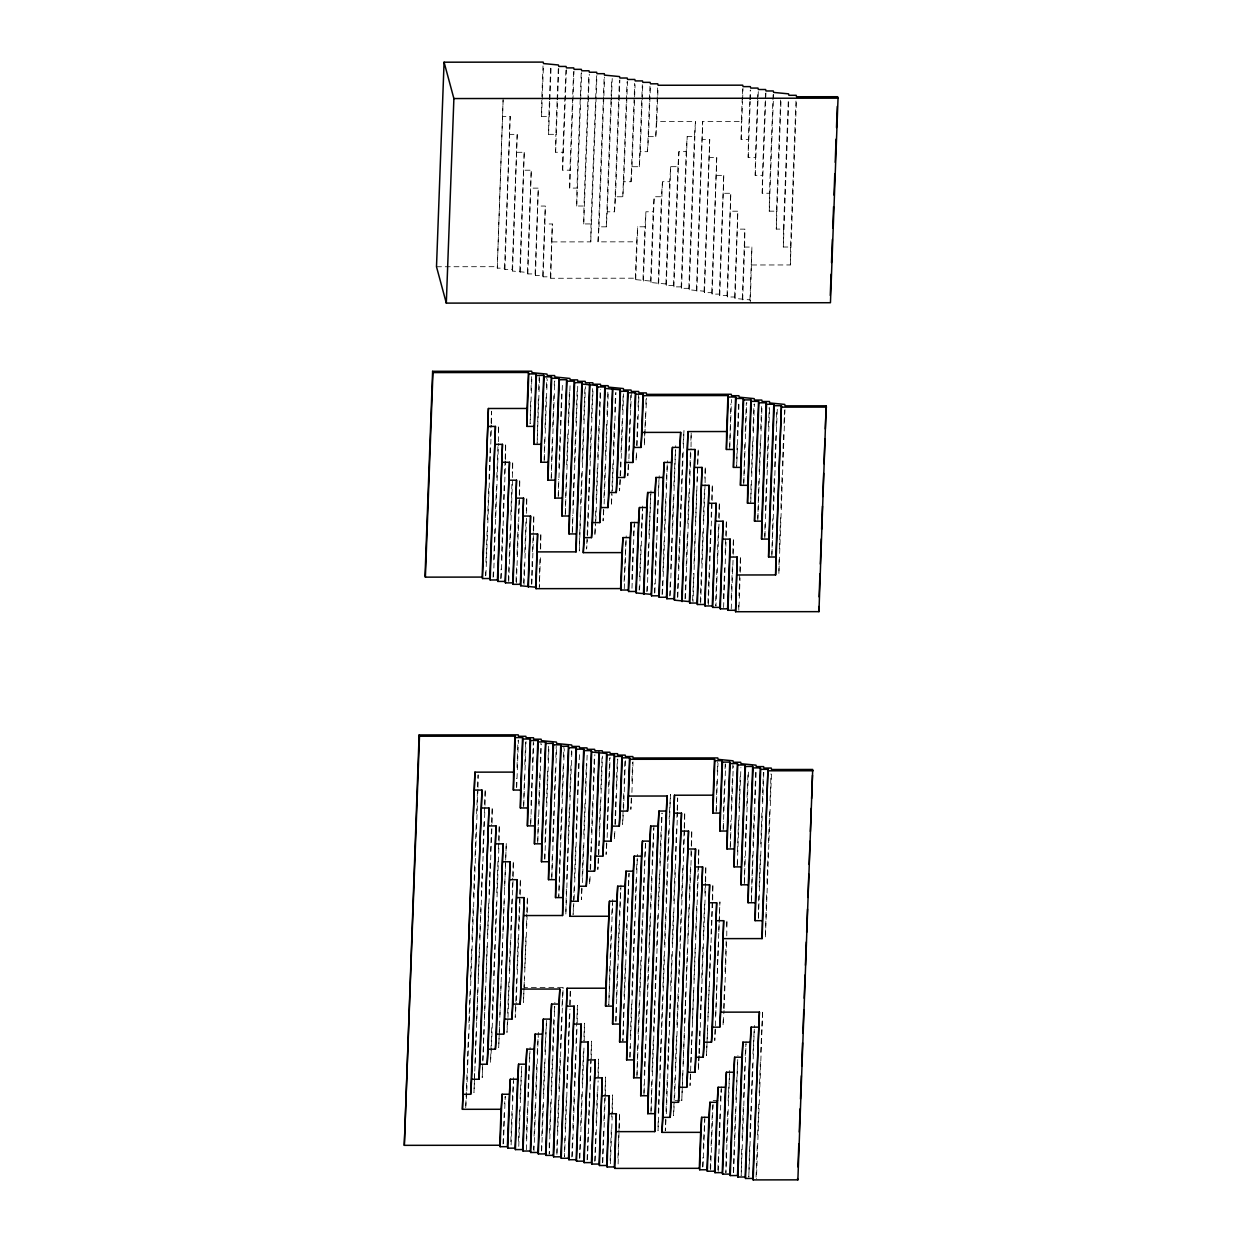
<?xml version="1.0" encoding="UTF-8"?>
<svg xmlns="http://www.w3.org/2000/svg" width="1242" height="1242" viewBox="0 0 1242 1242"><rect width="100%" height="100%" fill="white"/><g stroke="black" fill="none" stroke-linecap="round" stroke-linejoin="round"><path stroke-width="0.75" stroke-dasharray="5 3.75" d="M477.984 787.397L478.139 774.837M485.017 805.313L485.218 789.182L484.349 812.377M491.475 423.739L491.63 411.195M492.049 823.244L492.236 807.098L491.677 822.561M498.508 441.671L498.694 425.525L498.337 435.135M742.685 299.896L744.657 247.065L751.907 247.049L750.339 301.356L749.935 299.896L735.047 298.453L734.659 296.993L727.408 297.009L727.02 295.549L719.77 295.565L719.382 294.106L712.132 294.121L711.744 292.662L704.493 292.662L704.09 291.218L689.201 289.774L688.813 288.315L681.563 288.33L681.175 286.871L673.925 286.886L673.537 285.427L666.286 285.427L665.898 283.983L651.01 282.539L650.606 281.08L635.718 279.636L635.33 278.192L550.765 278.27L550.377 276.826L543.127 276.826L542.738 275.367L535.488 275.382L535.1 273.923L527.85 273.939L527.462 272.479L512.573 271.035L512.17 269.592L504.935 269.592L504.531 268.132L497.281 268.148L503.119 100.291M499.082 841.176L499.268 825.03L498.337 850.133M505.525 459.587L505.727 443.456L505.152 458.903M504.935 269.592L510.167 116.422L502.917 116.438M512.558 477.518L512.76 461.387L512.325 472.876M512.573 271.035L517.2 134.353L509.95 134.353M513.132 877.023L513.334 860.877L512.76 876.309M519.591 495.449L519.793 479.303L519.218 494.751M520.212 272.495L524.217 152.285L516.967 152.285M516.641 787.35L516.75 778.392M520.165 894.939L520.367 878.808L518.504 928.861M526.624 513.365L526.81 497.235L526.329 510.571M527.85 273.939L531.25 170.201L524 170.216M523.658 807.067L524.435 774.045M527.198 912.87L527.384 896.724L526.825 912.094M533.656 531.297L533.843 515.151L533.268 530.567M535.488 275.382L538.283 188.132L531.033 188.132M530.676 824.998L530.784 816.025M549.383 101.285L548.824 116.391L541.574 116.391L541.776 100.26M540.674 549.212L540.875 533.082L540.239 550.066M543.127 276.826L545.316 206.048L538.065 206.063M537.708 842.93L538.283 815.451M544.167 461.341L544.524 439.559M557.068 101.58L555.842 134.322L548.607 134.322L548.824 116.391M550.765 278.27L552.333 223.979L545.098 223.979M544.834 853.673L544.741 860.846L548.995 745.93M551.2 479.272L552.271 438.457M565.917 70.251L562.874 152.238L555.624 152.254L555.842 134.322M551.774 878.777L552.271 853.176M558.232 497.204L558.45 479.272M573.556 71.741L569.907 170.17L562.657 170.17L562.874 152.238M565.25 515.12L566.321 474.211M581.194 73.169L576.94 188.085L569.69 188.101L569.907 170.17M572.283 533.051L572.5 515.12M587.839 101.689L583.973 206.017L576.723 206.017L576.94 188.085M570.156 1005.275L570.342 990.93M596.486 76.073L590.99 223.933L583.74 223.948L583.973 206.017M577.188 1023.206L577.406 1005.275L576.831 1020.629M552.116 241.911L590.773 241.864L590.99 223.933M584.221 1041.122L584.439 1023.191L583.787 1040.579M591.254 1059.053L591.471 1041.122L590.897 1056.445M598.271 1076.969L598.489 1059.038L597.852 1076.41M605.304 1094.901L605.522 1076.969L604.963 1092.215M612.337 1112.832L612.554 1094.901L611.701 1118.002M615.861 1021.374L616.048 1007.029M629.927 1057.221L630.051 1046.463M636.929 1076.938L637.658 1045.5M643.961 1094.854L644.101 1084.095M650.994 1112.785L651.708 1081.332M658.136 1121.743L658.027 1130.717L670.494 794.337L669.127 819.021M677.542 810.467L677.697 797.907M684.575 828.398L684.777 812.252L683.131 856.701M691.033 446.825L691.204 432.48L690.878 440.351M691.608 846.314L691.81 830.184L691.235 845.631M696.855 291.218L702.693 121.576L741.35 121.545L742.561 89.005M698.641 864.246L698.827 848.1L697.041 896.382M705.099 482.672L705.285 466.526L704.866 478.123M704.493 292.662L709.725 139.508L702.475 139.508M705.658 882.162L705.86 866.031L705.285 881.463M712.116 500.588L712.318 484.458L711.045 518.939M712.132 294.121L716.758 157.424L709.508 157.439M712.691 900.093L712.892 883.947L712.613 891.663M719.149 518.519L719.351 502.373L718.776 517.821M719.77 295.565L723.775 175.355L716.541 175.355M716.184 812.221L716.898 780.892M726.182 536.435L726.384 520.305L725.033 556.525M727.408 297.009L730.808 193.271L723.558 193.286M723.217 830.153L723.325 821.179M729.675 448.579L730.886 403.852M726.756 935.94L726.943 919.81L726.601 929.404M733.215 554.367L733.401 538.236L732.842 553.637M735.047 298.453L737.841 211.202L730.591 211.202M730.234 848.069L730.824 820.512M749.78 101.72L748.383 139.461L741.132 139.477L741.35 121.545M740.232 572.298L740.434 556.152L738.959 595.787M744.657 247.065L744.874 229.133L737.624 229.133M737.267 866L737.36 858.827M737.453 851.655L738.617 817.562M743.725 484.427L744.796 443.378M757.48 101.549L755.415 157.392L748.165 157.392L748.383 139.461M744.3 883.916L744.874 856.343M750.975 484.411L750.758 502.342L754.406 403.929M765.476 93.321L762.433 175.308L755.198 175.324L755.415 157.392M751.332 901.847L752.621 855.179M757.791 520.274L758.784 481.12M773.114 94.827L769.466 193.24L762.215 193.24L762.433 175.308M764.808 538.19L765.01 522.059M780.613 100.074L776.498 211.171L769.248 211.171L769.466 193.24M771.841 556.121L772.772 518.877M788.251 101.58L783.531 229.087L776.281 229.102L776.498 211.171M779.044 559.707L778.874 574.052L784.975 409.72M795.967 101.068L790.549 247.018L783.314 247.018L783.531 229.087M751.674 264.981L790.331 264.95L790.549 247.018M465.781 1105.691L466.93 1074.765M467.287 1065.093L468.436 1034.167M468.871 1022.57L470.081 989.703M470.439 980.047L471.587 949.105M471.944 939.449L473.093 908.507M473.528 896.91L474.739 864.044M475.034 856.312L476.245 823.446M476.602 813.789L477.533 788.654M477.611 786.714L478.046 775.117M485.436 575.791L485.575 571.925M485.933 562.253L487.159 529.403M487.516 519.73L488.727 486.864M489.022 479.133L490.233 446.266M490.59 436.61L491.025 424.997M491.102 423.072L491.522 411.475M497.281 268.148L503.134 98.506M466.79 1090.678L477.968 789.182M485.901 575.325L491.459 425.54M474.46 1079.065L473.963 1092.603L485.001 807.114M474.537 1077.14L474.677 1073.274M475.034 1063.602L476.26 1030.751M476.618 1021.095L477.828 988.244M478.186 978.572L479.334 947.646M479.691 937.989L480.84 907.064M481.275 895.466L482.486 862.616M482.843 852.959L483.992 822.033M493.074 577.235L493.353 569.566M493.711 559.956L494.859 529.232M495.279 517.712L496.49 485.063M496.784 477.378L497.918 446.654M504.531 268.132L510.167 116.422M493.54 576.769L498.477 443.456M482.564 1067.903L482.207 1077.575L492.018 825.03M482.859 1060.187L484.007 1029.276M484.364 1019.604L485.575 986.769M485.933 977.112L487.081 946.202M487.516 934.605L488.665 903.695M489.022 894.038L490.233 861.203M490.59 851.531L491.599 824.486M500.712 578.694L501.069 569.022M501.426 559.366L502.575 528.455M503.01 516.874L504.221 484.023M504.578 474.366L505.09 460.844M512.17 269.592L517.2 134.353M501.178 578.229L505.51 461.387M491.754 1027.786L490.466 1062.531L491.475 1047.518M492.111 1018.129L493.4 983.369M493.679 975.638L494.828 944.743M495.263 933.161L496.412 902.266M496.769 892.61L497.98 859.79M508.351 580.138L508.847 566.725M509.204 557.146L510.415 524.59M510.772 515.011L511.906 484.364M519.824 271.035L524.217 152.285M491.537 1045.578L499.051 842.961M508.754 581.582L512.542 479.319M499.222 1033.996L498.71 1047.503L506.301 842.961L504.578 889.272M499.284 1032.071L499.501 1026.28M499.936 1014.698L501.147 981.894M501.442 974.178L502.575 943.299M503.01 931.717L504.159 900.854M515.989 581.582L516.641 564.21M516.998 554.569L518.147 523.689M518.504 514.033L519.14 496.676M527.462 272.479L531.25 170.201M516.393 583.041L519.575 497.235M503.01 1143.96L504.159 1113.329M507.326 1022.834L506.969 1032.475L507.838 1019.325M507.683 1013.193L508.894 980.419M509.251 970.778L510.4 939.93M510.757 930.289L511.906 899.441M512.325 887.875L512.682 878.234M516.982 767.385L517.976 740.589M523.643 583.026L524.341 563.961M524.761 552.519L525.894 522.013M530.536 401.818L530.132 423.708L531.933 376.435M530.971 390.345L531.529 375.022M535.1 273.923L538.283 188.132M541.854 96.55L543.002 65.935M507.978 1017.446L513.117 878.808M524.031 584.485L526.592 515.166M503.476 1143.525L505.23 1096.344L504.625 1103.828M516.688 787.257L518.442 740.077M541.574 116.391L542.133 101.301M542.195 99.407L543.468 65.438M516.641 978.929L515.213 1017.446L516.222 1002.418M516.998 969.303L518.147 938.502M532.135 561.368L531.669 585.929L533.625 533.082M532.492 551.743L533.206 532.492M542.738 275.367L545.316 206.048M510.804 1141.631L511.921 1111.435M512.341 1100.101L513.614 1077.544M524.776 764.606L525.614 741.955M538.329 399.07L537.134 443.425L539.571 377.956M538.686 389.631L539.183 376.419M549.445 99.407L550.641 67.316M516.299 1000.493L520.15 896.74M511.114 1144.938L513.474 1081.394M523.72 805.142L526.08 741.598M548.607 134.322L549.818 101.58M549.88 99.655L551.106 66.928M523.969 988.958L523.472 1002.418L527.105 916.58M524.046 987.048L524.403 977.438M524.761 967.828L525.894 937.073M526.329 925.554L526.748 914.019M539.897 559.505L539.307 587.373L540.518 554.832M550.377 276.826L552.333 223.979M518.519 1141.072L519.73 1108.345M520.087 1098.704L521.5 1068.136M530.971 805.142L532.119 774.325M532.539 762.774L533.33 741.598M544.959 428.009L546.092 397.207M546.449 387.582L546.806 377.941M557.13 99.655L558.279 68.838M518.768 1146.397L521.733 1066.319M530.753 823.089L533.718 743.011M544.244 459.447L547.21 379.369M555.624 152.254L558.745 68.357M526.298 1138.759L527.493 1106.358M527.85 1096.81L529.045 1064.41M538.702 804.024L539.913 771.608M540.27 762.076L540.969 743.011M552.69 427.015L553.885 394.614M554.242 385.082L554.382 381.263M526.329 1149.75L529.977 1051.337M537.786 840.989L541.357 744.501M551.262 477.347L554.848 380.859M562.657 170.17L566.383 69.831M533.579 1149.75L533.718 1145.885M534.076 1136.228L535.302 1103.424M535.581 1095.708L536.87 1060.978M537.165 1053.263L538.376 1032.444M544.959 842.914L546.107 812.035M546.464 802.394L547.675 769.59M548.033 759.933L548.607 744.501M558.869 467.691L560.095 434.886M560.452 425.23L561.663 392.425M533.967 1151.194L538.236 1036.278M558.295 495.279L562.486 382.272M569.69 188.101L574.021 71.26M541.434 1145.45L541.605 1152.638L546.48 1021.281M541.791 1135.871L543.002 1103.3M543.344 1093.736L544.555 1061.165M544.912 1051.586L546.62 1017.415M552.706 841.688L553.839 811.042M554.258 799.553L555.469 766.982M555.826 757.403L556.245 745.914M566.678 464.632L567.811 433.986M568.246 422.497L569.379 391.851M551.836 876.836L556.633 747.405M565.327 513.194L570.125 383.762M576.723 206.017L580.588 101.704M580.666 99.764L581.66 72.719M549.212 1142.982L549.259 1154.097L554.739 1006.222M549.569 1133.325L550.796 1100.474M551.153 1090.818L552.364 1057.982M552.659 1050.251L553.87 1017.4M560.095 849.792L558.791 896.693L564.287 748.833M560.452 840.12L561.601 809.21M562.021 797.628L563.169 766.718M563.526 757.061L563.884 747.389M572.857 505.463L574.083 472.612M574.441 462.955L575.589 432.045M575.946 422.389L577.157 389.538M587.901 99.764L588.832 74.644M572.36 531.126L577.763 385.175M583.74 223.948L589.298 74.163M557.006 1140.637L556.897 1155.541L563.123 987.359L524.481 987.39M557.363 1131.043L558.496 1100.319M558.916 1088.799L560.064 1058.06M560.421 1048.465L561.632 1015.816M561.989 1006.222L563.123 987.359M566.336 889.008L565.824 914.624L571.925 750.308M566.694 879.414L567.904 846.765M568.184 839.08L569.395 806.431M569.752 796.836L570.963 764.187M571.32 754.577L571.46 750.742M580.309 511.921L579.315 550.967L585.401 386.65M580.604 504.236L581.815 471.587M582.172 461.993L583.383 429.344M583.74 419.734L584.873 389.01M590.773 241.864L596.936 75.622M564.784 1138.138L564.536 1156.985L570.016 1009.109M565.141 1128.466L566.29 1097.54M566.647 1087.868L567.873 1055.001M568.231 1045.345L569.379 1014.404M569.736 1004.747L570.233 991.209M574.083 887.549L573.074 914.609L573.835 903.353M574.441 877.877L575.589 846.951M575.946 837.294L577.157 804.428M577.514 794.756L578.741 761.889M587.994 512.294L586.628 549.026L587.311 539.696M588.429 500.697L589.577 469.771M589.934 460.099L591.145 427.248M591.502 417.576L592.589 388.575M598.023 241.864L599.032 226.836L606.282 226.836L607.276 211.808L614.526 211.808L615.535 196.779L622.785 196.764L623.779 181.751L631.029 181.736L632.038 166.723L639.288 166.707L640.282 151.679L647.532 151.679L648.541 136.651L655.792 136.651L656.785 121.623L695.442 121.592L694.449 136.604L687.199 136.62L686.189 151.633L678.939 151.648L677.946 166.676L670.696 166.676L669.686 181.705L662.436 181.705L661.443 196.733L654.192 196.733L653.183 211.761L645.933 211.777L644.94 226.789L637.689 226.805L636.68 241.817L598.023 241.864L604.264 73.682M574.083 899.596L579.564 751.721M587.559 535.939L593.055 388.078M599.032 226.836L604.59 77.051M571.786 1156.985L572.5 1137.781M572.857 1128.171L574.068 1095.522M574.409 1085.927L575.62 1053.278M575.977 1043.684L576.769 1022.554M581.753 888.061L581.334 899.581L582.079 888.309M582.188 876.542L583.398 843.892M583.756 834.298L584.889 803.558M585.308 792.039L586.379 763.24M595.741 510.974L594.809 535.939L595.57 524.667M596.16 499.455L597.371 466.806M597.728 457.196L598.939 424.547M599.296 414.952L600.228 389.988M606.282 226.836L611.763 78.96M572.252 1156.504L577.049 1027.072M582.405 882.627L587.202 753.195M595.818 520.91L600.693 389.538M607.276 211.808L611.359 101.689M611.437 99.764L612.228 78.51M579.424 1158.429L580.216 1137.175M580.635 1125.578L581.861 1092.743M582.219 1083.086L583.429 1050.235M589.795 878.762L589.577 884.552L590.338 873.281M590.152 869.105L591.161 842.045M591.518 832.388L592.667 801.478M593.086 789.896L594.235 758.986M603.488 509.313L603.069 520.91L603.814 509.639M603.923 497.716L605.149 464.881M605.506 455.224L606.655 424.314M607.012 414.657L607.866 391.463M614.526 211.808L618.609 101.689M618.687 99.748L619.401 80.435M579.89 1157.963L584.082 1044.957M590.587 869.524L594.84 754.608M604.14 503.973L608.332 390.951M615.535 196.779L619.867 79.938M587.062 1159.873L588.056 1133.061M588.413 1123.482L589.546 1092.836M589.981 1081.347L590.835 1058.355M598.892 840.787L597.837 869.524L598.582 858.253M599.249 831.208L600.46 798.653M600.817 789.074L602.028 756.518M612.88 463.732L611.312 505.867L612.073 494.611M613.237 454.153L614.448 421.597M614.79 412.018L615.504 392.86M622.785 196.764L627.039 81.848M587.528 1159.391L591.176 1060.978M598.83 854.496L602.479 756.083M612.322 490.854L615.97 392.425M623.779 181.751L627.505 81.398M594.701 1161.317L595.772 1132.378M596.129 1122.721L597.278 1091.842M606.515 842.914L606.08 854.496L606.841 843.225M607.012 829.408L608.223 796.603M608.58 786.947L609.667 758.008M620.643 461.9L619.572 490.838L620.317 479.567M621 452.243L622.149 421.364M622.568 409.798L623.142 394.351M631.029 181.736L634.678 83.323M595.166 1160.866L598.132 1080.788M607.152 837.558L610.133 757.48M620.565 475.826L623.608 393.838M632.038 166.723L635.081 84.735M602.339 1162.76L603.55 1130.36M603.891 1120.827L604.885 1094.124M609.822 966.245L608.813 1005.244L612.741 899.55M610.101 958.591L611.312 926.066M614.542 833.739L614.34 839.468L615.085 828.197M614.899 824.207L615.954 795.61M616.311 786.077L617.305 759.374M624.089 581.551L626.216 535.907M628.25 464.368L627.815 475.81L628.825 460.782M628.731 451.032L629.942 418.616M630.299 409.084L630.858 393.823M635.33 278.192L636.68 241.817M639.288 166.707L642.316 84.72M602.805 1162.295L605.242 1096.826M615.333 824.44L617.771 758.971M628.902 458.857L631.324 393.388M640.282 151.679L642.145 101.627M642.207 99.702L642.719 86.21M624.26 588.739L626.077 539.68M635.718 279.636L637.689 226.805M610.133 1160.37L611.266 1129.552M623.732 793.622L622.584 824.424L623.344 813.168M624.089 783.997L624.943 760.88M636.292 455.007L636.075 460.782L636.82 449.511M636.649 445.381L637.72 416.489M638.077 406.864L638.497 395.313M647.532 151.679L649.395 101.611M649.457 99.686L649.97 86.21M616.342 997.543L617.553 964.879M617.911 955.269L619.059 924.529M619.416 914.919L620.736 888.278M631.867 579.3L633.047 547.225M642.968 279.636L644.94 226.789M610.443 1163.785L612.197 1116.605M623.593 809.411L625.409 760.337M637.068 445.754L638.9 396.695M648.541 136.651L650.435 85.698M615.923 1021.234L620.984 884.521M631.976 588.273L634.476 520.879M643.372 281.096L645.933 211.777M617.911 1158.118L618.951 1129.801M619.028 1127.922L619.587 1112.816L618.081 1165.198M631.262 798.078L630.843 809.396L631.588 798.125M631.883 781.094L632.582 762.215M645.514 413.664L644.319 445.754L646.539 398.185M645.856 404.224L646.135 396.679M655.792 136.651L657.608 87.577M623.81 1003.893L622.879 1041.091L629.089 873.343M624.089 996.193L625.3 963.466M625.658 953.84L626.806 923.023M627.241 911.473L628.995 873.25M639.149 590.183L639.288 586.333M639.646 576.707L640.872 543.965M641.151 536.265L642.471 509.593M650.606 281.08L653.183 211.761M631.914 792.458L633.047 761.843M656.785 121.623L658.074 87.173M639.614 589.733L642.719 505.836M651.01 282.539L654.192 196.733M630.331 1035.3L631.557 1002.511M631.836 994.811L633.125 960.097M633.404 952.397L634.553 921.533M634.988 909.967L636.137 879.119M646.787 591.627L647.004 585.913M647.424 574.472L648.557 543.965M648.914 534.433L650.73 494.564M658.26 282.524L661.443 196.733M629.973 1057.082L637.488 854.465M647.253 591.161L650.979 490.807M658.648 283.983L662.436 181.705M638.077 1033.918L639.226 1003.039M639.661 991.458L640.872 958.653M641.167 950.937L642.378 918.133M642.735 908.492L643.884 877.613M644.303 866.031L645.498 843.178M654.425 593.086L654.782 583.429M655.139 573.788L656.366 540.969M656.723 531.328L657.872 500.448M665.898 283.983L669.686 181.705M637.006 1075.013L645.592 843.287M654.891 592.62L659.223 475.779M666.286 285.427L670.696 166.676M644.256 1074.998L645.405 1044.103M645.824 1032.521L646.973 1001.626M647.408 990.029L648.619 957.209M648.976 947.553L650.125 916.658M650.482 907.002L651.631 876.107M652.066 864.525L653.742 828.15M662.079 594.53L662.576 581.116M662.918 571.537L664.066 540.891M664.486 529.403L665.619 498.756M666.054 487.268L667.233 464.508M673.537 285.427L677.946 166.676M644.039 1092.929L653.991 824.393M662.529 594.049L667.482 460.751M673.925 286.886L678.939 151.648M652.066 1071.675L653.214 1040.765M653.571 1031.108L654.72 1000.198M655.155 988.601L656.366 955.766M656.723 946.093L657.872 915.183M658.229 905.527L659.455 872.691M659.812 863.035L660.961 832.124M669.717 595.974L670.354 578.586M670.711 568.929L671.86 538.019M672.217 528.362L673.366 497.452M673.801 485.855L675.477 449.48M681.175 286.871L686.189 151.633M651.056 1110.86L662.095 813.231M670.183 595.508L675.726 445.723M681.563 288.33L687.199 136.62M658.244 1112.785L659.455 1079.919M659.812 1070.262L660.961 1039.337M661.396 1027.739L662.545 996.829M662.902 987.157L664.113 954.306M664.47 944.65L665.619 913.724M666.054 902.127L667.202 871.201M667.559 861.544L668.708 830.619M677.356 597.418L678.07 578.213M678.427 568.619L679.638 535.97M679.995 526.36L681.206 493.726M681.548 484.116L682.696 453.392M688.813 288.315L694.449 136.604M677.822 596.936L683.985 430.695L683.1 443.829M689.201 289.774L695.442 121.592M665.696 1119.104L665.277 1130.701L666.023 1119.43M665.991 1111.373L667.28 1076.581M667.559 1068.834L668.708 1037.908M669.143 1026.311L670.292 995.385M670.649 985.713L671.938 950.922M672.217 943.19L673.366 912.249M673.801 900.652L674.949 869.726M675.306 860.054L676.533 827.188M676.89 817.531L677.092 811.725M677.169 809.8L677.604 798.202M684.994 598.861L685.848 575.667M686.205 566.01L687.431 533.144M687.789 523.472L688.937 492.546M689.294 482.874L690.443 451.948M696.452 289.759L702.693 121.576M666.349 1113.748L677.527 812.268M685.46 598.396L691.018 448.61M674.018 1102.151L673.521 1115.673L674.406 1102.523M674.096 1100.21L675.027 1075.091M675.306 1067.359L676.533 1034.508M676.89 1024.836L678.039 993.926M678.474 982.329L679.684 949.462M679.979 941.731L681.19 908.88M681.548 899.224L682.696 868.298M692.632 600.321L693.626 573.431M693.983 563.821L695.132 533.097M695.551 521.578L696.7 490.854M697.057 481.244L698.252 448.61L693.02 601.765M704.09 291.218L709.725 139.508M684.559 830.184L674.53 1100.645L679.964 1100.645M682.774 1073.6L681.78 1100.645L691.592 848.115M683.131 1063.944L684.28 1033.034M684.637 1023.361L685.786 992.451M686.221 980.869L687.431 948.019M687.789 938.362L688.937 907.452M689.294 897.795L690.443 866.885M690.878 855.288L691.157 847.572M700.271 601.765L701.342 572.779M701.714 563.123L702.925 530.287M703.283 520.615L704.431 489.705M711.744 292.662L716.758 157.424M700.674 603.208L705.068 484.458M690.459 1074.019L690.024 1085.617L698.609 866.031M690.878 1062.438L692.027 1031.543M692.384 1021.887L693.61 989.067M693.967 979.41L695.178 946.575M695.536 936.934L696.684 906.039M707.909 603.208L709.12 570.652M709.477 561.073L710.688 528.502M719.382 294.106L723.775 175.355M708.313 604.668L712.101 502.389M698.563 1062.857L698.283 1070.573L699.277 1055.56M698.641 1060.932L698.842 1055.141M698.92 1053.216L699.774 1030.053M700.209 1018.471L701.357 987.607M701.714 977.951L702.863 947.072M703.283 935.505L704.509 902.686M704.866 893.045L705.223 883.388M715.702 600.802L716.913 567.998M717.271 558.341L718.497 525.537M727.02 295.549L730.808 193.271M699.355 1053.635L705.642 883.962M718.994 524.124L715.951 606.112L715.563 604.652M702.584 1167.03L702.925 1157.466M703.283 1147.887L704.928 1115.642M707.536 1028.562L706.527 1055.545L712.675 901.878M707.956 1016.996L709.104 986.132M709.461 976.507L710.75 941.793M711.029 934.077L712.535 893.588M717.255 771.329L717.612 761.75M723.481 598.473L724.614 567.967M734.659 296.993L737.841 211.202M723.589 607.555L726.011 542.086M703.034 1166.595L704.788 1119.415M716.246 810.327L718 763.147M729.737 446.685L731.491 399.505M741.132 139.477L742.53 101.72M742.607 99.841L743.027 88.508M715.206 1028.966L714.787 1040.517L719.925 901.878L718.776 932.68M715.702 1015.49L716.851 984.673M717.286 973.123L718.497 940.396M731.196 597.914L732.407 565.188M742.297 298.453L744.874 229.133M710.222 1168.474L710.703 1155.262M711.061 1145.823L712.178 1115.627M723.434 812.221L724.614 780.131M725.033 768.814L725.25 763.147M737.049 444.791L736.692 466.495L739.13 401.026M737.406 435.352L738.664 401.383M749.842 99.826L750.199 90.402M731.227 608.999L733.184 556.168M710.61 1169.933L713.032 1104.464M723.279 828.228L725.638 764.684M748.165 157.392L750.23 101.549M750.308 99.624L750.665 89.998M723.248 1019.729L723.03 1025.488L724.039 1010.46M723.667 1008.193L724.598 983.214M725.033 971.679L726.166 940.939M738.617 605.227L738.866 610.459L740.077 577.918M749.935 299.896L751.907 247.049M717.86 1169.917L718.435 1154.517M718.792 1144.891L719.925 1114.09M731.243 808.961L732.392 778.144M732.749 768.519L732.889 764.668M745.231 431.828L746.302 402.951M757.558 99.624L757.837 91.924M724.102 1008.551L726.586 941.56M718.249 1171.377L721.292 1089.389M730.312 846.159L733.277 766.081M743.803 482.517L746.768 402.439M755.198 175.324L758.303 91.427M726.213 1152.312L725.887 1172.821L729.535 1074.408M726.554 1142.764L727.765 1110.364M728.122 1100.831L729.691 1070.542M738.974 808.03L740.17 775.613M751.394 472.969L752.605 440.568M752.962 431.036L753.941 404.333M737.344 864.059L740.915 767.587M762.215 193.24L765.941 92.902M733.991 1149.657L733.525 1174.264L737.795 1059.348M734.364 1140.016L735.497 1109.137M735.854 1099.481L737.934 1055.514M745.231 846.687L746.38 815.823M746.737 806.167L747.948 773.362M759.157 471.463L760.368 438.659M760.725 429.002L761.579 405.855M744.377 882.006L748.569 769M757.853 518.364L762.045 405.342M769.248 211.171L773.58 94.33M741.707 1149.362L741.179 1175.724L746.038 1044.351M742.126 1137.874L743.259 1107.227M743.616 1097.649L744.827 1065.093M752.962 845.6L754.173 813.044M754.531 803.465L755.741 770.909M765.383 510.695L766.593 478.123M766.951 468.545L768.161 435.989M768.519 426.41L769.217 407.252M751.394 899.907L756.207 770.475M764.886 536.265L769.683 406.833M776.281 229.102L781.001 101.596M749.5 1146.739L748.817 1177.168L754.298 1029.292M749.857 1137.067L751.006 1106.156M751.426 1094.575L752.574 1063.664M752.931 1054.008L754.437 1025.457M758.784 896.041L758.365 919.763L763.846 771.903M759.157 886.384L760.446 851.608M760.725 843.877L761.874 812.967M762.309 801.385L763.38 772.4M773.145 509.204L774.278 478.294M774.713 466.713L775.862 435.802M776.219 426.146L776.871 408.758M771.919 554.196L777.321 408.245M783.314 247.018L788.717 101.068M756.067 1177.152L757.278 1144.519M757.62 1134.909L758.769 1104.185M759.188 1092.665L760.337 1061.941M760.694 1052.331L762.697 1010.429L756.456 1178.611M766.531 894.799L765.383 937.694L771.484 773.378M766.966 883.279L768.177 850.63M768.456 842.945L769.667 810.296M770.024 800.702L771.018 773.813M779.371 548.436L780.519 517.712M780.876 508.102L782.01 477.378M782.444 465.859L783.655 433.21M784.013 423.615L784.509 410.171M790.331 264.95L796.433 100.618M465.703 1107.631L466.713 1092.603M529.371 1058.743L530.117 1047.472M554.258 1011.764L554.879 1002.387M633.467 535.892L634.227 524.621M611.732 914.578L612.492 903.307M658.229 490.807L658.974 479.536M636.494 869.478L637.239 858.222M661.365 822.514L662.002 813.122M712.551 1110.006L713.063 1102.492M720.422 1100.598L721.431 1085.586M745.184 1055.514L746.194 1040.486M436.501 266.751L496.893 266.688M713.187 1100.614L718.621 1100.598"/><path stroke-width="1.5" d="M463.421 1094.295L470.671 1094.28L471.665 1079.251L478.915 1079.251L479.924 1064.223L487.175 1064.223L488.168 1049.195L495.418 1049.195L496.427 1034.167L503.678 1034.151L504.671 1019.139L511.921 1019.123L512.93 1004.095L520.181 1004.095L521.174 989.067L559.832 989.036L558.838 1004.064L551.588 1004.064L550.579 1019.092L543.328 1019.092L542.335 1034.12L535.085 1034.12L534.076 1049.148L526.825 1049.148L525.832 1064.177L518.582 1064.192L517.572 1079.205L510.322 1079.22L509.329 1094.249L502.078 1094.249L501.069 1109.277L462.412 1109.308L474.925 772.151L513.583 772.105L514.918 736.133L419.486 736.227L419.128 734.953L518.193 734.845L518.582 736.304L525.832 736.304L526.22 737.748L533.47 737.748L533.858 739.192L541.108 739.192L541.496 740.651L556.385 742.079L556.789 743.539L571.677 744.983L572.065 746.426L579.315 746.426L579.703 747.886L586.954 747.87L587.342 749.33L594.592 749.314L594.98 750.773L602.23 750.773L602.634 752.217L609.869 752.217L610.272 753.677L617.522 753.661L617.911 755.12L625.161 755.105L625.549 756.564L632.799 756.549L633.187 758.008L717.752 757.93L718.14 759.374L733.028 760.818L733.417 762.278L740.667 762.262L741.07 763.721L755.959 765.165L756.347 766.609L763.597 766.609L763.985 768.068L771.235 768.053L771.624 769.512L812.703 769.466L797.876 1179.853L753.18 1179.9L752.776 1178.441L759.405 1012.106L720.748 1012.152L719.739 1027.165L712.489 1027.181L711.48 1042.193L704.245 1042.209L703.236 1057.237L695.986 1057.237L694.977 1072.265L687.742 1072.265L686.733 1087.293L679.483 1087.293L678.474 1102.322L671.239 1102.337L670.23 1117.35L662.98 1117.365L661.97 1132.378L700.628 1132.347L701.637 1117.319L708.887 1117.319L709.896 1102.291L717.131 1102.291L718.14 1087.262L725.39 1087.247L726.399 1072.234L733.634 1072.219L734.643 1057.206L741.893 1057.19L742.902 1042.162L750.137 1042.162L751.146 1027.134L758.396 1027.134M471.665 1079.251L481.958 790.067L474.708 790.083M727.952 610.288L727.564 608.844L720.313 608.844L719.925 607.385L712.675 607.4L712.271 605.941L705.037 605.956L704.633 604.497L697.383 604.497L696.995 603.053L689.745 603.053L689.357 601.594L674.468 600.165L674.08 598.706L666.83 598.722L666.442 597.262L659.192 597.262L658.788 595.818L651.553 595.818L651.15 594.359L636.261 592.931L635.873 591.471L628.623 591.487L628.235 590.028L620.984 590.028L620.596 588.584L536.032 588.661L535.644 587.202L520.755 585.774L520.351 584.314L513.117 584.33L512.713 582.871L505.463 582.871L505.075 581.427L497.825 581.427L497.437 579.967L490.186 579.983L489.798 578.524L482.548 578.539L488.401 408.494L527.058 408.463L528.393 372.491L432.961 372.584L432.62 371.296L531.669 371.203L532.073 372.662L546.961 374.09L547.349 375.55L554.6 375.55L554.988 376.994L569.876 378.437L570.264 379.897L577.514 379.881L577.918 381.341L585.153 381.325L585.556 382.784L592.807 382.784L593.195 384.228L600.445 384.228L600.833 385.672L608.083 385.672L608.471 387.131L623.36 388.56L623.748 390.019L630.998 390.019L631.402 391.463L638.636 391.463L639.04 392.907L646.29 392.907L646.678 394.366L731.243 394.273L731.631 395.732L738.881 395.717L739.269 397.176L754.158 398.62L754.546 400.064L761.796 400.064L762.184 401.523L769.435 401.508L769.838 402.967L784.727 404.411L785.115 405.855L826.178 405.823L818.944 611.654L735.59 611.732L737.174 557.053L729.923 557.053L727.952 610.288L735.202 610.288M479.924 1064.223L488.975 807.999L481.725 807.999M490.186 579.983L495.434 426.425L488.184 426.425M488.168 1049.195L496.008 825.914L488.758 825.93M497.825 581.427L502.467 444.341L495.216 444.357M496.427 1034.167L503.041 843.846L495.791 843.861M505.463 582.871L509.499 462.272L502.249 462.272M504.671 1019.139L510.074 861.777L502.824 861.777M513.117 584.33L516.532 480.204L509.282 480.204M514.918 736.133L515.306 737.593L522.556 737.577L520.6 790.036L513.365 790.036L513.583 772.105M512.93 1004.095L517.091 879.693L509.857 879.709M520.755 585.774L523.55 498.12L516.299 498.135M522.556 737.577L522.944 739.037L530.194 739.037L527.633 807.952L520.382 807.968L520.6 790.036M528.393 372.491L528.797 373.935L536.032 373.935L534.091 426.379L526.841 426.394L527.058 408.463M521.174 989.067L524.124 897.624L516.874 897.624M528.393 587.218L530.582 516.051L523.332 516.051M530.194 739.037L530.582 740.48L537.833 740.48L534.665 825.883L527.415 825.883L527.633 807.952M536.032 373.935L536.435 375.394L543.685 375.379L541.124 444.31L533.874 444.31L534.091 426.379M536.032 588.661L537.615 533.967L530.365 533.982M537.833 740.48L538.221 741.94L545.471 741.924L541.698 843.815L534.448 843.815L534.665 825.883M543.685 375.379L544.074 376.838L551.324 376.823L548.157 462.241L540.907 462.241L541.124 444.31M545.471 741.924L545.859 743.384L553.109 743.368L548.731 861.731L541.481 861.746L541.698 843.815M551.324 376.823L551.712 378.282L558.962 378.282L555.174 480.157L547.939 480.173L548.157 462.241M553.109 743.368L553.513 744.827L560.747 744.812L555.748 879.662L548.498 879.662L548.731 861.731M558.962 378.282L559.35 379.726L566.6 379.726L562.207 498.089L554.957 498.089L555.174 480.157M560.747 744.812L561.151 746.271L568.401 746.271L562.781 897.578L555.531 897.593L555.748 879.662M566.6 379.726L566.989 381.185L574.239 381.17L569.24 516.004L561.989 516.02L562.207 498.089M523.907 915.556L562.564 915.509L562.781 897.578M574.239 381.17L574.627 382.629L581.877 382.614L576.272 533.936L569.022 533.936L569.24 516.004M752.776 1178.441L745.542 1178.456L745.138 1176.997L737.888 1177.012L737.5 1175.553L730.249 1175.553L729.861 1174.109L722.611 1174.109L722.223 1172.65L714.973 1172.665L714.585 1171.206L707.335 1171.222L706.946 1169.762L699.696 1169.778L699.293 1168.318L614.743 1168.396L614.34 1166.952L607.105 1166.952L606.701 1165.508L599.451 1165.508L599.063 1164.049L591.813 1164.064L591.425 1162.605L584.175 1162.621L583.787 1161.161L576.536 1161.161L576.148 1159.717L568.898 1159.717L568.51 1158.258L561.26 1158.274L567.113 988.244L605.77 988.197L609.449 901.226L616.684 901.226L617.693 886.198L624.943 886.198L625.952 871.17L633.187 871.17L634.196 856.142L641.446 856.126L642.456 841.113L649.69 841.098L650.699 826.085L657.95 826.07L658.959 811.042L666.193 811.042L667.202 796.013L628.545 796.06L627.552 811.073L620.301 811.088L619.292 826.116L612.042 826.116L611.048 841.144L603.798 841.144L602.789 856.173L595.539 856.173L594.545 871.201L587.295 871.216L586.286 886.229L579.036 886.245L578.042 901.257L570.792 901.273L569.783 916.301L608.44 916.254M537.398 551.898L576.055 551.867L576.272 533.936M568.898 1159.717L574.146 1006.16L566.895 1006.175M576.536 1161.161L581.178 1024.091L573.928 1024.091M584.175 1162.621L588.211 1042.007L580.961 1042.022M591.813 1164.064L595.228 1059.938L587.978 1059.938M599.451 1165.508L602.261 1077.854L595.011 1077.87M616.684 901.226L612.803 1006.129L605.553 1006.129L605.77 988.197M607.105 1166.952L609.294 1095.786L602.044 1095.786M624.943 886.198L619.836 1024.045L612.585 1024.06L612.803 1006.129M614.743 1168.396L616.327 1113.717L609.077 1113.717M633.187 871.17L626.853 1041.976L619.618 1041.976L619.836 1024.045M641.446 856.126L633.886 1059.892L626.636 1059.907L626.853 1041.976M649.69 841.098L640.919 1077.823L633.668 1077.823L633.886 1059.892M657.95 826.07L647.951 1095.739L640.701 1095.755L640.919 1077.823M666.193 811.042L654.984 1113.67L647.734 1113.686L647.951 1095.739M616.11 1131.648L654.751 1131.602L654.984 1113.67M662.98 1117.365L674.484 795.222L713.141 795.175L714.476 759.219L629.911 759.297L629.523 757.837L622.273 757.853L621.885 756.394L614.635 756.409L614.231 754.95L606.996 754.95L606.593 753.506L591.704 752.062L591.316 750.603L584.066 750.618L583.678 749.159L576.428 749.174L576.04 747.715L568.789 747.715L568.401 746.271M671.239 1102.337L681.516 813.153L674.266 813.153M682.106 601.609L687.975 431.579L726.617 431.533L727.952 395.561L643.403 395.655L642.999 394.195L635.764 394.195L635.361 392.751L628.11 392.751L627.722 391.292L620.472 391.308L620.084 389.848L605.196 388.42L604.807 386.961L597.557 386.961L597.169 385.517L582.281 384.073L581.877 382.614M679.483 1087.293L688.534 831.069L681.299 831.084M689.745 603.053L694.992 449.495L687.742 449.511M687.742 1072.265L695.567 849L688.316 849M697.383 604.497L702.025 467.427L694.775 467.427M695.986 1057.237L702.599 866.916L695.349 866.932M705.037 605.956L709.058 485.343L701.808 485.358M704.245 1042.209L709.632 884.847L702.382 884.847M712.675 607.4L716.091 503.274L708.84 503.274M714.476 759.219L714.864 760.663L722.114 760.663L720.174 813.106L712.924 813.122L713.141 795.175M712.489 1027.181L716.665 902.763L709.415 902.779M720.313 608.844L723.108 521.19L715.873 521.205M722.114 760.663L722.502 762.107L729.753 762.107L727.191 831.038L719.941 831.038L720.174 813.106M727.952 395.561L728.355 397.021L735.606 397.005L733.649 449.464L726.399 449.464L726.617 431.533M720.748 1012.152L723.682 920.695L716.432 920.71M729.923 557.053L730.141 539.121L722.891 539.121M729.753 762.107L730.141 763.566L737.391 763.551L734.224 848.954L726.974 848.969L727.191 831.038M735.606 397.005L735.994 398.465L743.244 398.449L740.682 467.38L733.432 467.396L733.649 449.464M735.59 611.732L737.174 557.053M737.391 763.551L737.779 765.01L745.029 764.994L741.257 866.885L734.006 866.885L734.224 848.954M743.244 398.449L743.632 399.908L750.882 399.908L747.715 485.312L740.465 485.312L740.682 467.38M745.029 764.994L745.433 766.454L752.668 766.454L748.289 884.801L741.039 884.816L741.257 866.885M750.882 399.908L751.27 401.352L758.52 401.352L754.748 503.227L747.498 503.243L747.715 485.312M752.668 766.454L753.071 767.898L760.321 767.898L755.307 902.732L748.072 902.732L748.289 884.801M758.52 401.352L758.909 402.812L766.159 402.796L761.765 521.159L754.515 521.159L754.748 503.227M760.321 767.898L760.709 769.341L767.96 769.341L762.34 920.664L755.089 920.664L755.307 902.732M766.159 402.796L766.547 404.255L773.797 404.24L768.798 539.075L761.548 539.09L761.765 521.159M723.465 938.626L762.122 938.595L762.34 920.664M773.797 404.24L774.201 405.699L781.435 405.699L775.831 557.006L768.581 557.021L768.798 539.075M736.956 574.984L775.613 574.937L775.831 557.006M419.128 734.953L404.302 1145.341L499.734 1145.248L500.138 1146.692L507.373 1146.692L507.776 1148.151L515.026 1148.136L515.414 1149.595L522.665 1149.58L523.053 1151.039L530.303 1151.024L530.691 1152.483L537.941 1152.483L538.329 1153.927L545.58 1153.927L545.968 1155.386L553.218 1155.37L553.622 1156.83L560.856 1156.814L561.26 1158.274M432.62 371.296L425.028 575.853L425.385 577.142L482.16 577.08L482.548 578.539M444.077 62.193L436.501 266.751L446.313 303.11L830.448 302.722L838.039 98.165L837.651 96.721L796.572 96.752L796.184 95.308L788.934 95.308L788.546 93.849L773.657 92.42L773.254 90.961L766.019 90.977L765.615 89.517L758.365 89.517L757.977 88.073L750.727 88.073L750.339 86.614L743.089 86.629L742.7 85.17L658.136 85.263L657.748 83.804L650.497 83.819L650.109 82.36L642.859 82.36L642.471 80.916L635.221 80.916L634.817 79.457L627.583 79.472L627.179 78.013L619.929 78.029L619.541 76.569L604.652 75.125L604.264 73.682L597.014 73.682L596.626 72.222L589.376 72.238L588.987 70.778L581.737 70.794L581.334 69.335L574.099 69.35L573.695 67.891L566.445 67.891L566.057 66.447L558.807 66.447L558.419 64.988L543.53 63.559L543.142 62.1L444.077 62.193L453.889 98.553L446.313 303.11M404.302 1145.341L419.486 736.227M425.385 577.142L432.961 372.584M462.412 1109.308L474.925 772.151M482.16 577.08L488.401 408.494M470.671 1094.28L481.958 790.067M489.798 578.524L495.434 426.425M478.915 1079.251L488.975 807.999M497.437 579.967L502.467 444.341M487.175 1064.223L496.008 825.914M505.075 581.427L509.499 462.272M495.418 1049.195L503.041 843.846M512.713 582.871L516.532 480.204M503.678 1034.151L510.074 861.777M520.351 584.314L523.55 498.12M499.734 1145.248L501.069 1109.277M500.138 1146.692L502.078 1094.249M513.365 790.036L515.306 737.593M526.841 426.394L528.797 373.935M511.921 1019.123L517.091 879.693M528.005 585.758L530.582 516.051M507.373 1146.692L509.329 1094.249M507.776 1148.151L510.322 1079.22M520.382 807.968L522.944 739.037M533.874 444.31L536.435 375.394M515.026 1148.136L517.572 1079.205M520.181 1004.095L524.124 897.624M535.644 587.202L537.615 533.967M515.414 1149.595L518.582 1064.192M527.415 825.883L530.582 740.48M540.907 462.241L544.074 376.838M522.665 1149.58L525.832 1064.177M523.053 1151.039L526.825 1049.148M534.448 843.815L538.221 741.94M547.939 480.173L551.712 378.282M530.303 1151.024L534.076 1049.148M530.691 1152.483L535.085 1034.12M541.481 861.746L545.859 743.384M554.957 498.089L559.35 379.726M537.941 1152.483L542.335 1034.12M538.329 1153.927L543.328 1019.092M548.498 879.662L553.513 744.827M561.989 516.02L566.989 381.185M545.58 1153.927L550.579 1019.092M545.968 1155.386L551.588 1004.064M555.531 897.593L561.151 746.271M569.022 533.936L574.627 382.629M553.218 1155.37L558.838 1004.064M553.622 1156.83L559.832 989.036M562.564 915.509L568.789 747.715M576.055 551.867L582.281 384.073M560.856 1156.814L567.113 988.244M569.783 916.301L576.04 747.715M583.274 552.643L584.268 537.631L591.518 537.615L592.527 522.587L599.777 522.587L600.771 507.559L608.021 507.559L609.03 492.531L616.28 492.531L617.274 477.502L624.524 477.487L625.533 462.474L632.783 462.459L633.777 447.43L641.027 447.43L642.036 432.402L680.694 432.371L679.684 447.399L672.434 447.399L671.441 462.428L664.191 462.428L663.181 477.456L655.931 477.456L654.938 492.484L647.687 492.484L646.678 507.512L639.428 507.528L638.435 522.54L631.184 522.556L630.175 537.584L622.925 537.584L621.932 552.612L583.274 552.643L589.515 384.057M570.792 901.273L576.428 749.174M584.268 537.631L589.919 385.517M568.51 1158.258L574.146 1006.16M578.042 901.257L583.678 749.159M591.518 537.615L597.169 385.517M579.036 886.245L584.066 750.618M592.527 522.587L597.557 386.961M576.148 1159.717L581.178 1024.091M586.286 886.229L591.316 750.603M599.777 522.587L604.807 386.961M587.295 871.216L591.704 752.062M600.771 507.559L605.196 388.42M583.787 1161.161L588.211 1042.007M594.545 871.201L598.955 752.062M608.021 507.559L612.446 388.404M595.539 856.173L599.343 753.506M609.03 492.531L612.834 389.864M591.425 1162.605L595.228 1059.938M602.789 856.173L606.593 753.506M616.28 492.531L620.084 389.848M603.798 841.144L606.996 754.95M617.274 477.502L620.472 391.308M599.063 1164.049L602.261 1077.854M611.048 841.144L614.231 754.95M624.524 477.487L627.722 391.292M620.596 588.584L621.932 552.612M612.042 826.116L614.635 756.409M625.533 462.474L628.11 392.751M605.553 1006.129L609.449 901.226M620.984 590.028L622.925 537.584M606.701 1165.508L609.294 1095.786M619.292 826.116L621.885 756.394M632.783 462.459L635.361 392.751M628.235 590.028L630.175 537.584M612.585 1024.06L617.693 886.198M620.301 811.088L622.273 757.853M628.623 591.487L631.184 522.556M633.777 447.43L635.764 394.195M614.34 1166.952L616.327 1113.717M627.552 811.073L629.523 757.837M635.873 591.471L638.435 522.54M641.027 447.43L642.999 394.195M628.545 796.06L629.911 759.297M642.036 432.402L643.403 395.655M619.618 1041.976L625.952 871.17M636.261 592.931L639.428 507.528M643.511 592.915L646.678 507.512M626.636 1059.907L634.196 856.142M643.899 594.375L647.687 492.484M651.15 594.359L654.938 492.484M633.668 1077.823L642.456 841.113M651.553 595.818L655.931 477.456M658.788 595.818L663.181 477.456M640.701 1095.755L650.699 826.085M659.192 597.262L664.191 462.428M666.442 597.262L671.441 462.428M647.734 1113.686L658.959 811.042M666.83 598.722L672.434 447.399M674.08 598.706L679.684 447.399M654.751 1131.602L667.202 796.013M674.468 600.165L680.694 432.371M661.97 1132.378L674.484 795.222M681.718 600.15L687.975 431.579M670.23 1117.35L681.516 813.153M689.357 601.594L694.992 449.495M678.474 1102.322L688.534 831.069M696.995 603.053L702.025 467.427M686.733 1087.293L695.567 849M704.633 604.497L709.058 485.343M694.977 1072.265L702.599 866.916M712.271 605.941L716.091 503.274M703.236 1057.237L709.632 884.847M719.925 607.385L723.108 521.19M699.293 1168.318L700.628 1132.347M699.696 1169.778L701.637 1117.319M712.924 813.122L714.864 760.663M726.399 449.464L728.355 397.021M711.48 1042.193L716.665 902.763M727.564 608.844L730.141 539.121M706.946 1169.762L708.887 1117.319M707.335 1171.222L709.896 1102.291M719.941 831.038L722.502 762.107M733.432 467.396L735.994 398.465M714.585 1171.206L717.131 1102.291M719.739 1027.165L723.682 920.695M714.973 1172.665L718.14 1087.262M726.974 848.969L730.141 763.566M740.465 485.312L743.632 399.908M722.223 1172.65L725.39 1087.247M722.611 1174.109L726.399 1072.234M734.006 866.885L737.779 765.01M747.498 503.243L751.27 401.352M729.861 1174.109L733.634 1072.219M730.249 1175.553L734.643 1057.206M741.039 884.816L745.433 766.454M754.515 521.159L758.909 402.812M737.5 1175.553L741.893 1057.19M737.888 1177.012L742.902 1042.162M748.072 902.732L753.071 767.898M761.548 539.09L766.547 404.255M745.138 1176.997L750.137 1042.162M745.542 1178.456L751.146 1027.134M755.089 920.664L760.709 769.341M768.581 557.021L774.201 405.699M753.18 1179.9L759.405 1012.106M762.122 938.595L767.96 769.341M775.613 574.937L781.435 405.699M797.954 1166.937L798.823 1143.665M799.258 1132.036L800.112 1108.764M800.469 1099.077L801.338 1075.805M801.695 1066.117L802.565 1042.845M802.922 1033.158L803.776 1009.886M804.211 998.258L805.08 974.986M805.437 965.298L806.291 942.026M806.663 932.338L807.517 909.066M807.952 897.438L808.821 874.166M809.179 864.479L810.032 841.207M810.389 831.503L811.259 808.247M811.616 798.544L812.485 775.287M818.742 606.515L818.944 611.654M819.099 596.859L819.953 573.711M820.31 564.054L821.241 538.966M821.599 529.325L822.468 506.162M822.825 496.521L823.679 473.357M824.036 463.716L824.967 438.628M825.325 428.971L826.178 405.823M830.277 295.472L831.069 274.249M831.488 262.667L832.357 239.52M832.777 227.938L833.568 206.715M834.003 195.134L834.779 173.911M835.214 162.329L836.068 139.166M836.503 127.584L837.294 106.362M453.889 98.553L838.039 98.165M781.839 407.143L826.535 407.097M768.348 770.801L813.044 770.754M797.519 1178.565L797.876 1179.853"/></g></svg>
